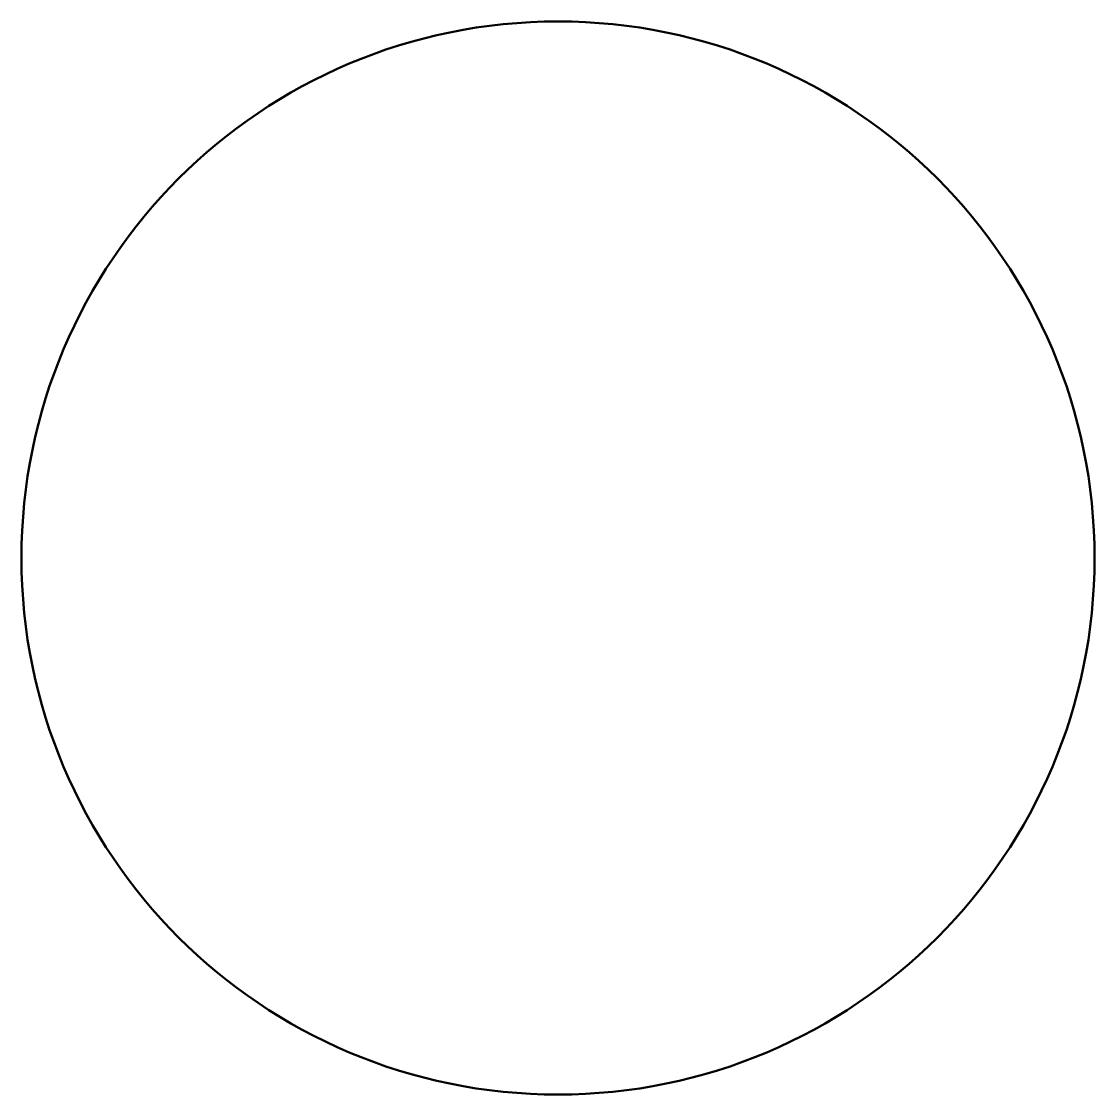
# Model space of a CAD drawing. Header units: millimetres. Extents: x 40 to 260, y 40 to 260.
import ezdxf

# ---------------------------------------------------------------- set-up
doc = ezdxf.new("R2010")
doc.units = ezdxf.units.MM
doc.layers.add('Visible (ISO)', color=7, linetype='Continuous', lineweight=50)

msp = doc.modelspace()

# ---------------------------------------------------------------- linework, layer by layer
at = {"layer": 'Visible (ISO)'}
msp.add_circle((150, 150), 110.5, dxfattribs=at)

doc.saveas('drawing.dxf')
